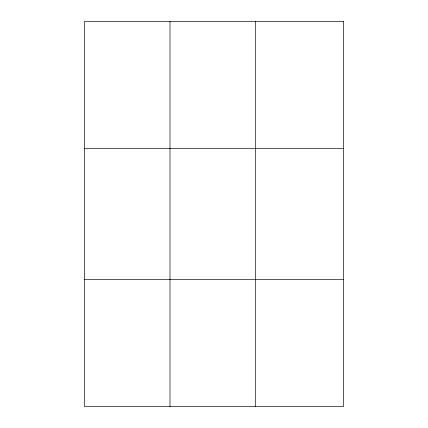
<?xml version="1.0" encoding="UTF-8"?>
<svg xmlns="http://www.w3.org/2000/svg" width="428" height="428" viewBox="0 0 428 428"><rect width="100%" height="100%" fill="white"/><g stroke="black" fill="none" stroke-linecap="round" stroke-linejoin="round"><path stroke-width="0.64" d="M169.991 406.6L169.991 21.4M255.42 406.6L255.42 21.4M84.567 148.516L343.433 148.516M84.567 279.484L343.433 279.484M343.433 21.4L343.433 406.6L84.567 406.6L84.567 21.4L343.433 21.4"/></g></svg>
